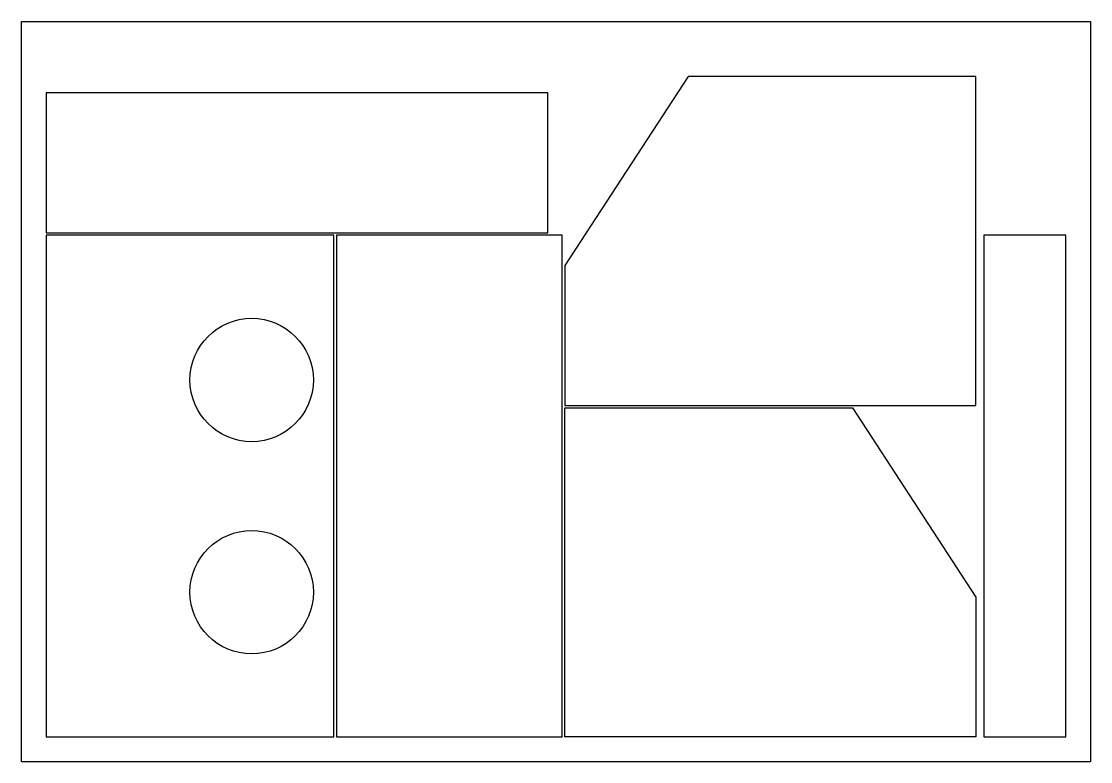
# Model space of a CAD drawing. Header units: millimetres. Extents: x 0 to 1300, y 0 to 900.
import ezdxf

# ---------------------------------------------------------------- set-up
doc = ezdxf.new("R2010")
doc.units = ezdxf.units.MM
doc.header["$MEASUREMENT"] = 0

msp = doc.modelspace()

# ---------------------------------------------------------------- linework, layer by layer
for p, q in [((0, 0), (0, 900)), ((0, 900), (1300, 900)), ((1300, 900), (1300, 0)), ((0, 0), (1300, 0))]:
    msp.add_line(p, q)
for points in [[(1160.6, 833), (810.6, 833), (660.6, 603), (660.6, 433), (1160.6, 433)], [(30, 643), (640, 643), (640, 813), (30, 813)], [(30, 640), (30, 30), (380, 30), (380, 640)], [(383, 30), (657.6, 30), (657.6, 640), (383, 640)], [(1270, 640), (1170, 640), (1170, 30), (1270, 30)], [(660.6, 430), (1010.6, 430), (1160.6, 200), (1160.6, 30), (660.6, 30)]]:
    msp.add_lwpolyline(points, close=True)
for centre in [(280, 464), (280, 206)]:
    msp.add_circle(centre, 75)

doc.saveas('drawing.dxf')
